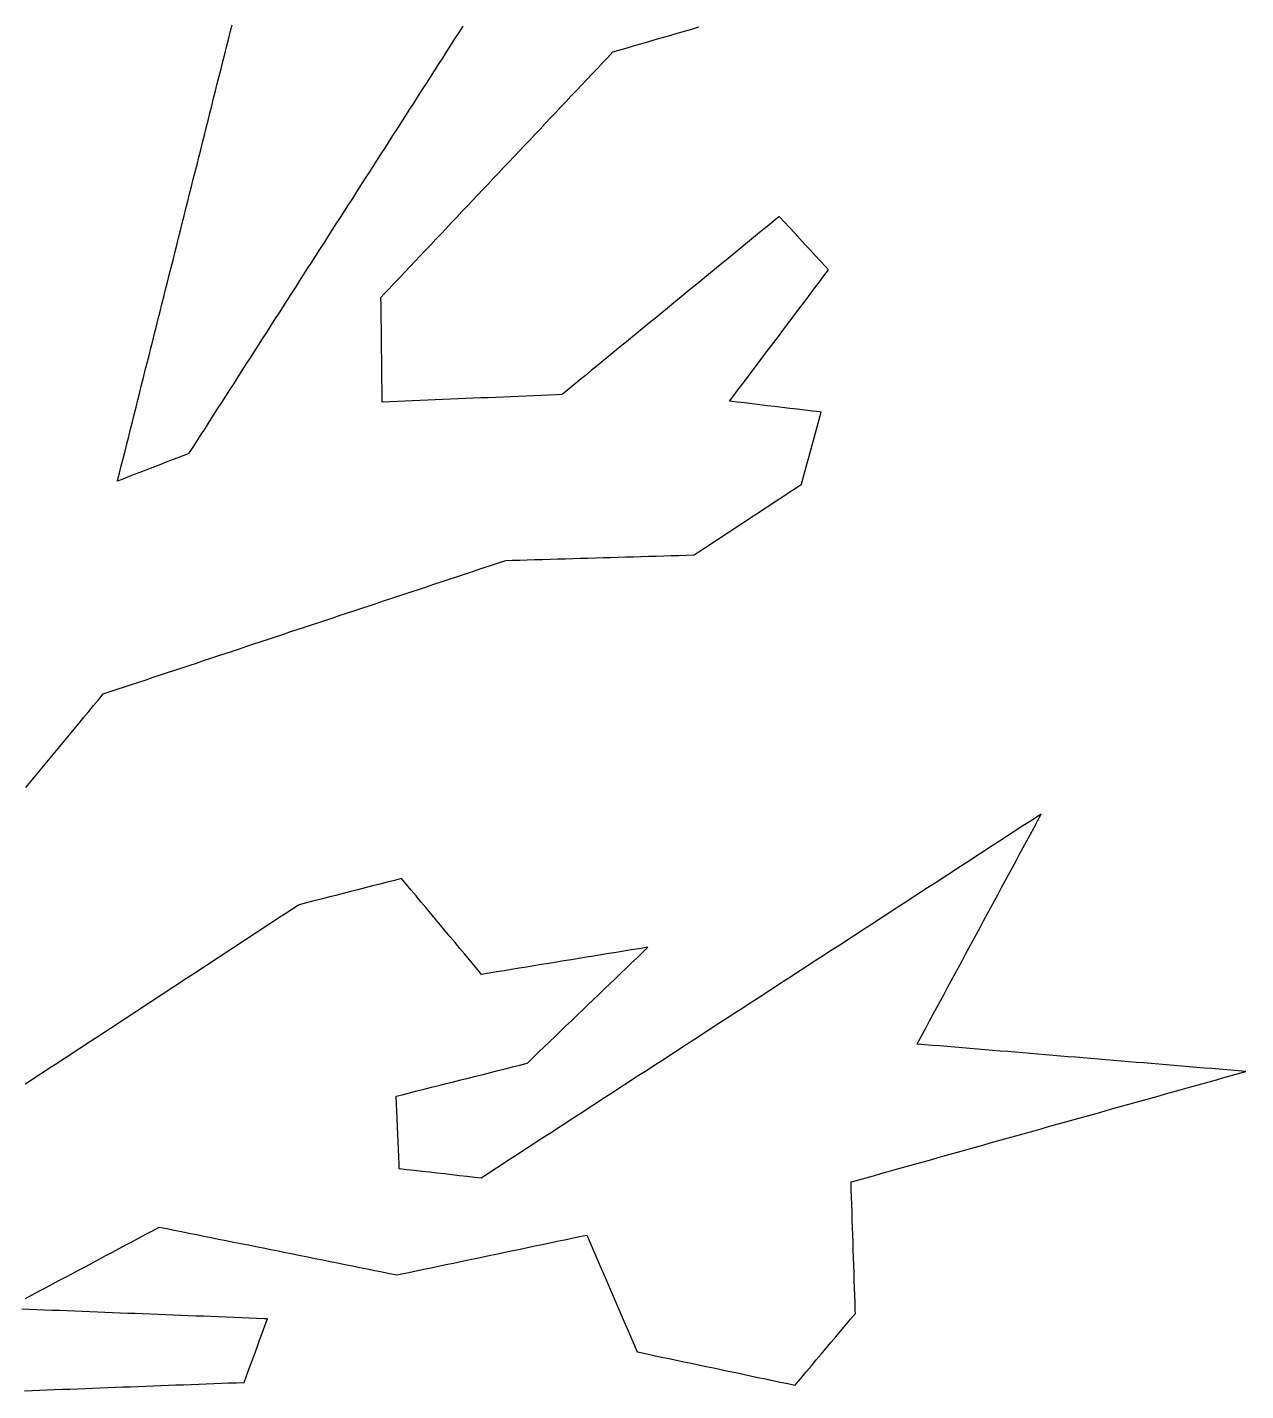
# Model space of a CAD drawing. Header units: millimetres. Extents: x 230 to 3347, y 514 to 5196.
# Drawn here: x 2836.2 to 2996.9, y 3347.3 to 3527.3 of the extents above; entities that cross this region are included whole.
import ezdxf

# ---------------------------------------------------------------- set-up
doc = ezdxf.new("R2010")
doc.units = ezdxf.units.MM
doc.layers.add('ALL_ISLANDS', color=7, linetype='Continuous')
doc.layers.add('OUTLINE_ISLAND_01', color=7, linetype='Continuous')

msp = doc.modelspace()

# ---------------------------------------------------------------- linework, layer by layer
at = {"layer": 'ALL_ISLANDS'}
for points in [[(2836.0204, 3426.946), (2836.6566, 3427.7175), (2837.2928, 3428.489), (2837.929, 3429.2606), (2838.5652, 3430.0321), (2839.2014, 3430.8036), (2839.8376, 3431.5752), (2840.4738, 3432.3467), (2841.11, 3433.1182), (2841.7462, 3433.8897), (2842.3824, 3434.6613), (2843.0186, 3435.4328), (2843.6548, 3436.2043), (2844.291, 3436.9759), (2844.9272, 3437.7474), (2845.5633, 3438.5189), (2846.1995, 3439.2904), (2847.1108, 3439.5927), (2848.0599, 3439.9074), (2849.0091, 3440.2222), (2849.9582, 3440.537), (2850.9074, 3440.8518), (2851.8566, 3441.1666), (2852.8057, 3441.4814), (2853.7549, 3441.7962), (2854.704, 3442.111), (2855.6532, 3442.4258), (2856.6024, 3442.7406), (2857.5515, 3443.0554), (2858.5007, 3443.3702), (2859.4498, 3443.6849), (2860.399, 3443.9997), (2861.3482, 3444.3145), (2862.2973, 3444.6293), (2863.2465, 3444.9441), (2864.1957, 3445.2589), (2865.1448, 3445.5737), (2866.094, 3445.8885), (2867.0431, 3446.2033), (2867.9923, 3446.5181), (2868.9415, 3446.8329), (2869.8906, 3447.1477), (2870.8398, 3447.4624), (2871.7889, 3447.7772), (2872.7381, 3448.092), (2873.6873, 3448.4068), (2874.6364, 3448.7216), (2875.5856, 3449.0364), (2876.5347, 3449.3512), (2877.4839, 3449.666), (2878.4331, 3449.9808), (2879.3822, 3450.2956), (2880.3314, 3450.6104), (2881.2805, 3450.9252), (2882.2297, 3451.2399), (2883.1789, 3451.5547), (2884.128, 3451.8695), (2885.0772, 3452.1843), (2886.0264, 3452.4991), (2886.9755, 3452.8139), (2887.9247, 3453.1287), (2888.8738, 3453.4435), (2889.823, 3453.7583), (2890.7722, 3454.0731), (2891.7213, 3454.3879), (2892.6705, 3454.7027), (2893.6196, 3455.0174), (2894.5688, 3455.3322), (2895.518, 3455.647), (2896.4671, 3455.9618), (2897.4163, 3456.2766), (2898.3654, 3456.5914), (2899.3146, 3456.9062), (2900.1497, 3456.9305), (2901.1492, 3456.9596), (2902.1488, 3456.9888), (2903.1484, 3457.0179), (2904.148, 3457.047), (2905.1475, 3457.0761), (2906.1471, 3457.1052), (2907.1467, 3457.1343), (2908.1463, 3457.1635), (2909.1458, 3457.1926), (2910.1454, 3457.2217), (2911.145, 3457.2508), (2912.1446, 3457.2799), (2913.1441, 3457.309), (2914.1437, 3457.3382), (2915.1433, 3457.3673), (2916.1429, 3457.3964), (2917.1425, 3457.4255), (2918.142, 3457.4546), (2919.1416, 3457.4838), (2920.1412, 3457.5129), (2921.1408, 3457.542), (2922.1403, 3457.5711), (2923.1399, 3457.6002), (2924.1395, 3457.6293), (2924.9559, 3458.1664), (2925.7913, 3458.7159), (2926.6268, 3459.2655), (2927.4622, 3459.8151), (2928.2977, 3460.3646), (2929.1331, 3460.9142), (2929.9686, 3461.4638), (2930.804, 3462.0133), (2931.6395, 3462.5629), (2932.4749, 3463.1125), (2933.3104, 3463.662), (2934.1458, 3464.2116), (2934.9813, 3464.7612), (2935.8167, 3465.3107), (2936.6522, 3465.8603), (2937.4876, 3466.4099), (2938.3231, 3466.9594), (2938.5486, 3467.7898), (2938.8107, 3468.7549), (2939.0729, 3469.7199), (2939.335, 3470.6849), (2939.5971, 3471.65), (2939.8592, 3472.615), (2940.1214, 3473.58), (2940.3835, 3474.5451), (2940.6456, 3475.5101), (2940.9077, 3476.4751), (2940.7454, 3476.4945), (2939.7525, 3476.6132), (2938.7596, 3476.7318), (2937.7666, 3476.8504), (2936.7737, 3476.9691), (2935.7807, 3477.0877), (2934.7878, 3477.2063), (2933.7949, 3477.325), (2932.8019, 3477.4436), (2931.809, 3477.5622), (2930.8161, 3477.6809), (2929.8231, 3477.7995), (2928.8302, 3477.9182), (2929.2494, 3478.475), (2929.8509, 3479.2739), (2930.4523, 3480.0728), (2931.0538, 3480.8717), (2931.6552, 3481.6707), (2932.2567, 3482.4696), (2932.8581, 3483.2685), (2933.4596, 3484.0674), (2934.0611, 3484.8663), (2934.6625, 3485.6652), (2935.264, 3486.4641), (2935.8654, 3487.263), (2936.4669, 3488.0619), (2937.0683, 3488.8608), (2937.6698, 3489.6597), (2938.2712, 3490.4586), (2938.8727, 3491.2575), (2939.4742, 3492.0564), (2940.0756, 3492.8553), (2940.6771, 3493.6543), (2941.2785, 3494.4532), (2941.88, 3495.2521), (2941.4893, 3495.6753), (2940.811, 3496.41), (2940.1326, 3497.1448), (2939.4543, 3497.8796), (2938.776, 3498.6143), (2938.0977, 3499.3491), (2937.4194, 3500.0839), (2936.741, 3500.8186), (2936.0627, 3501.5534), (2935.3844, 3502.2882), (2935.3409, 3502.2525), (2934.5676, 3501.6184), (2933.7943, 3500.9844), (2933.021, 3500.3503), (2932.2477, 3499.7163), (2931.4744, 3499.0822), (2930.7011, 3498.4482), (2929.9278, 3497.8142), (2929.1545, 3497.1801), (2928.3812, 3496.5461), (2927.6079, 3495.912), (2926.8346, 3495.278), (2926.0613, 3494.6439), (2925.288, 3494.0099), (2924.5147, 3493.3758), (2923.7414, 3492.7418), (2922.9681, 3492.1078), (2922.1948, 3491.4737), (2921.4215, 3490.8397), (2920.6482, 3490.2056), (2919.8749, 3489.5716), (2919.1016, 3488.9375), (2918.3283, 3488.3035), (2917.555, 3487.6694), (2916.7818, 3487.0354), (2916.0085, 3486.4013), (2915.2352, 3485.7673), (2914.4619, 3485.1333), (2913.6886, 3484.4992), (2912.9153, 3483.8652), (2912.142, 3483.2311), (2911.3687, 3482.5971), (2910.5954, 3481.963), (2909.8221, 3481.329), (2909.0488, 3480.6949), (2908.2755, 3480.0609), (2907.5022, 3479.4269), (2906.7289, 3478.7928), (2905.9925, 3478.7618), (2904.9934, 3478.7197), (2903.9943, 3478.6776), (2902.9951, 3478.6355), (2901.996, 3478.5934), (2900.9969, 3478.5513), (2899.9978, 3478.5092), (2898.9987, 3478.4671), (2897.9996, 3478.425), (2897.0005, 3478.3829), (2896.0014, 3478.3408), (2895.0022, 3478.2987), (2894.0031, 3478.2566), (2893.004, 3478.2145), (2892.0049, 3478.1724), (2891.0058, 3478.1303), (2890.0067, 3478.0882), (2889.0076, 3478.0461), (2888.0084, 3478.004), (2887.0093, 3477.9619), (2886.0102, 3477.9198), (2885.0111, 3477.8777), (2884.012, 3477.8356), (2883.0129, 3477.7935), (2883.003, 3478.6225), (2882.991, 3479.6224), (2882.979, 3480.6223), (2882.9671, 3481.6222), (2882.9551, 3482.6222), (2882.9431, 3483.6221), (2882.9312, 3484.622), (2882.9192, 3485.622), (2882.9072, 3486.6219), (2882.8953, 3487.6218), (2882.8833, 3488.6217), (2882.8713, 3489.6217), (2882.8594, 3490.6216), (2882.8474, 3491.6215), (2883.2306, 3492.027), (2883.9174, 3492.7539), (2884.6042, 3493.4807), (2885.291, 3494.2075), (2885.9778, 3494.9344), (2886.6646, 3495.6612), (2887.3514, 3496.388), (2888.0382, 3497.1149), (2888.725, 3497.8417), (2889.4119, 3498.5686), (2890.0987, 3499.2954), (2890.7855, 3500.0222), (2891.4723, 3500.7491), (2892.1591, 3501.4759), (2892.8459, 3502.2027), (2893.5327, 3502.9296), (2894.2195, 3503.6564), (2894.9063, 3504.3833), (2895.5932, 3505.1101), (2896.28, 3505.8369), (2896.9668, 3506.5638), (2897.6536, 3507.2906), (2898.3404, 3508.0174), (2899.0272, 3508.7443), (2899.714, 3509.4711), (2900.4008, 3510.1979), (2901.0876, 3510.9248), (2901.7744, 3511.6516), (2902.4613, 3512.3785), (2903.1481, 3513.1053), (2903.8349, 3513.8321), (2904.5217, 3514.559), (2905.2085, 3515.2858), (2905.8953, 3516.0126), (2906.5821, 3516.7395), (2907.2689, 3517.4663), (2907.9557, 3518.1931), (2908.6426, 3518.92), (2909.3294, 3519.6468), (2910.0162, 3520.3737), (2910.703, 3521.1005), (2911.3898, 3521.8273), (2912.0766, 3522.5542), (2912.7634, 3523.281), (2913.4502, 3524.0078), (2914.2288, 3524.2334), (2915.1893, 3524.5118), (2916.1498, 3524.7901), (2917.1103, 3525.0684), (2918.0707, 3525.3467), (2919.0312, 3525.625), (2919.9917, 3525.9034), (2920.9522, 3526.1817), (2921.9127, 3526.46), (2922.8732, 3526.7383), (2923.8337, 3527.0166), (2924.7942, 3527.295)], [(2893.6467, 3527.4081), (2893.1068, 3526.5663), (2892.567, 3525.7245), (2892.0271, 3524.8828), (2891.4873, 3524.041), (2890.9474, 3523.1993), (2890.4076, 3522.3575), (2889.8677, 3521.5157), (2889.3279, 3520.674), (2888.788, 3519.8322), (2888.2482, 3518.9905), (2887.7083, 3518.1487), (2887.1685, 3517.3069), (2886.6286, 3516.4652), (2886.0888, 3515.6234), (2885.5489, 3514.7817), (2885.0091, 3513.9399), (2884.4692, 3513.0981), (2883.9294, 3512.2564), (2883.3895, 3511.4146), (2882.8496, 3510.5729), (2882.3098, 3509.7311), (2881.7699, 3508.8893), (2881.2301, 3508.0476), (2880.6902, 3507.2058), (2880.1504, 3506.3641), (2879.6105, 3505.5223), (2879.0707, 3504.6805), (2878.5308, 3503.8388), (2877.991, 3502.997), (2877.4511, 3502.1553), (2876.9113, 3501.3135), (2876.3714, 3500.4717), (2875.8316, 3499.63), (2875.2917, 3498.7882), (2874.7519, 3497.9465), (2874.212, 3497.1047), (2873.6722, 3496.2629), (2873.1323, 3495.4212), (2872.5925, 3494.5794), (2872.0526, 3493.7377), (2871.5128, 3492.8959), (2870.9729, 3492.0541), (2870.4331, 3491.2124), (2869.8932, 3490.3706), (2869.3534, 3489.5289), (2868.8135, 3488.6871), (2868.2737, 3487.8453), (2867.7338, 3487.0036), (2867.194, 3486.1618), (2866.6541, 3485.3201), (2866.1142, 3484.4783), (2865.5744, 3483.6365), (2865.0345, 3482.7948), (2864.4947, 3481.953), (2863.9548, 3481.1113), (2863.415, 3480.2695), (2862.8751, 3479.4277), (2862.3353, 3478.586), (2861.7954, 3477.7442), (2861.2556, 3476.9025), (2860.7157, 3476.0607), (2860.1759, 3475.2189), (2859.636, 3474.3772), (2859.0962, 3473.5354), (2858.5563, 3472.6937), (2858.0165, 3471.8519), (2857.4766, 3471.0101), (2857.411, 3470.9847), (2856.4787, 3470.623), (2855.5463, 3470.2613), (2854.614, 3469.8996), (2853.6817, 3469.538), (2852.7494, 3469.1763), (2851.8171, 3468.8146), (2850.8848, 3468.4529), (2849.9525, 3468.0913), (2849.0202, 3467.7296), (2848.0879, 3467.3679), (2848.108, 3467.4481), (2848.3515, 3468.418), (2848.5951, 3469.3879), (2848.8386, 3470.3578), (2849.0821, 3471.3277), (2849.3256, 3472.2976), (2849.5691, 3473.2675), (2849.8126, 3474.2374), (2850.0561, 3475.2073), (2850.2996, 3476.1772), (2850.5431, 3477.1471), (2850.7866, 3478.117), (2851.0301, 3479.0869), (2851.2736, 3480.0568), (2851.5171, 3481.0267), (2851.7606, 3481.9966), (2852.0041, 3482.9665), (2852.2476, 3483.9364), (2852.4912, 3484.9063), (2852.7347, 3485.8762), (2852.9782, 3486.8461), (2853.2217, 3487.816), (2853.4652, 3488.7859), (2853.7087, 3489.7558), (2853.9522, 3490.7257), (2854.1957, 3491.6956), (2854.4392, 3492.6655), (2854.6827, 3493.6354), (2854.9262, 3494.6053), (2855.1697, 3495.5752), (2855.4132, 3496.5451), (2855.6567, 3497.515), (2855.9002, 3498.4849), (2856.1438, 3499.4548), (2856.3873, 3500.4247), (2856.6308, 3501.3946), (2856.8743, 3502.3645), (2857.1178, 3503.3344), (2857.3613, 3504.3043), (2857.6048, 3505.2742), (2857.8483, 3506.2441), (2858.0918, 3507.2139), (2858.3353, 3508.1838), (2858.5788, 3509.1537), (2858.8223, 3510.1236), (2859.0658, 3511.0935), (2859.3093, 3512.0634), (2859.5528, 3513.0333), (2859.7964, 3514.0032), (2860.0399, 3514.9731), (2860.2834, 3515.943), (2860.5269, 3516.9129), (2860.7704, 3517.8828), (2861.0139, 3518.8527), (2861.2574, 3519.8226), (2861.5009, 3520.7925), (2861.7444, 3521.7624), (2861.9879, 3522.7323), (2862.2314, 3523.7022), (2862.4749, 3524.6721), (2862.7184, 3525.642), (2862.9619, 3526.6119), (2863.2054, 3527.5818)], [(2835.9571, 3359.5226), (2836.8394, 3359.9933), (2837.7217, 3360.464), (2838.604, 3360.9347), (2839.4863, 3361.4053), (2840.3686, 3361.876), (2841.2509, 3362.3467), (2842.1332, 3362.8173), (2843.0155, 3363.288), (2843.8978, 3363.7587), (2844.7802, 3364.2294), (2845.6625, 3364.7), (2846.5448, 3365.1707), (2847.4271, 3365.6414), (2848.3094, 3366.112), (2849.1917, 3366.5827), (2850.074, 3367.0534), (2850.9563, 3367.5241), (2851.8386, 3367.9947), (2852.7209, 3368.4654), (2853.6032, 3368.9361), (2854.5702, 3368.7419), (2855.5506, 3368.5451), (2856.531, 3368.3483), (2857.5115, 3368.1514), (2858.4919, 3367.9546), (2859.4723, 3367.7577), (2860.4528, 3367.5609), (2861.4332, 3367.364), (2862.4136, 3367.1672), (2863.3941, 3366.9703), (2864.3745, 3366.7735), (2865.3549, 3366.5766), (2866.3354, 3366.3798), (2867.3158, 3366.1829), (2868.2962, 3365.9861), (2869.2767, 3365.7893), (2870.2571, 3365.5924), (2871.2375, 3365.3956), (2872.218, 3365.1987), (2873.1984, 3365.0019), (2874.1788, 3364.805), (2875.1593, 3364.6082), (2876.1397, 3364.4113), (2877.1201, 3364.2145), (2878.1006, 3364.0176), (2879.081, 3363.8208), (2880.0614, 3363.624), (2881.0419, 3363.4271), (2882.0223, 3363.2303), (2883.0028, 3363.0334), (2883.9832, 3362.8366), (2884.9636, 3362.6397), (2885.545, 3362.7616), (2886.5237, 3362.9668), (2887.5025, 3363.172), (2888.4812, 3363.3772), (2889.4599, 3363.5824), (2890.4386, 3363.7876), (2891.4174, 3363.9927), (2892.3961, 3364.1979), (2893.3748, 3364.4031), (2894.3535, 3364.6083), (2895.3323, 3364.8135), (2896.311, 3365.0187), (2897.2897, 3365.2239), (2898.2684, 3365.4291), (2899.2471, 3365.6342), (2900.2259, 3365.8394), (2901.2046, 3366.0446), (2902.1833, 3366.2498), (2903.162, 3366.455), (2904.1408, 3366.6602), (2905.1195, 3366.8654), (2906.0982, 3367.0705), (2907.0769, 3367.2757), (2908.0556, 3367.4809), (2909.0344, 3367.6861), (2910.0131, 3367.8913), (2910.3247, 3367.1679), (2910.7203, 3366.2495), (2911.1158, 3365.3311), (2911.5114, 3364.4126), (2911.907, 3363.4942), (2912.3026, 3362.5758), (2912.6982, 3361.6574), (2913.0938, 3360.7389), (2913.4894, 3359.8205), (2913.885, 3358.9021), (2914.2806, 3357.9836), (2914.6761, 3357.0652), (2915.0717, 3356.1468), (2915.4673, 3355.2284), (2915.8629, 3354.3099), (2916.2585, 3353.3915), (2916.6541, 3352.4731), (2916.9261, 3352.4157), (2917.9046, 3352.2092), (2918.883, 3352.0027), (2919.8615, 3351.7962), (2920.8399, 3351.5897), (2921.8184, 3351.3832), (2922.7968, 3351.1767), (2923.7753, 3350.9703), (2924.7537, 3350.7638), (2925.7322, 3350.5573), (2926.7106, 3350.3508), (2927.6891, 3350.1443), (2928.6675, 3349.9378), (2929.646, 3349.7313), (2930.6244, 3349.5249), (2931.6029, 3349.3184), (2932.5813, 3349.1119), (2933.5598, 3348.9054), (2934.5382, 3348.6989), (2935.5167, 3348.4924), (2936.4951, 3348.2859), (2937.4736, 3348.0794), (2937.7026, 3348.352), (2938.3459, 3349.1176), (2938.9892, 3349.8832), (2939.6325, 3350.6489), (2940.2758, 3351.4145), (2940.9191, 3352.1801), (2941.5625, 3352.9457), (2942.2058, 3353.7113), (2942.8491, 3354.4769), (2943.4924, 3355.2425), (2944.1357, 3356.0081), (2944.779, 3356.7737), (2945.4223, 3357.5393), (2945.4103, 3357.9053), (2945.3775, 3358.9047), (2945.3447, 3359.9042), (2945.312, 3360.9036), (2945.2792, 3361.9031), (2945.2464, 3362.9026), (2945.2136, 3363.902), (2945.1808, 3364.9015), (2945.148, 3365.901), (2945.1153, 3366.9004), (2945.0825, 3367.8999), (2945.0497, 3368.8993), (2945.0169, 3369.8988), (2944.9841, 3370.8983), (2944.9514, 3371.8977), (2944.9186, 3372.8972), (2944.8858, 3373.8967), (2944.853, 3374.8961), (2944.9167, 3374.9139), (2945.8797, 3375.1835), (2946.8427, 3375.453), (2947.8057, 3375.7226), (2948.7687, 3375.9921), (2949.7317, 3376.2616), (2950.6946, 3376.5312), (2951.6576, 3376.8007), (2952.6206, 3377.0702), (2953.5836, 3377.3398), (2954.5466, 3377.6093), (2955.5096, 3377.8788), (2956.4726, 3378.1484), (2957.4356, 3378.4179), (2958.3986, 3378.6874), (2959.3616, 3378.957), (2960.3246, 3379.2265), (2961.2875, 3379.496), (2962.2505, 3379.7656), (2963.2135, 3380.0351), (2964.1765, 3380.3046), (2965.1395, 3380.5742), (2966.1025, 3380.8437), (2967.0655, 3381.1132), (2968.0285, 3381.3828), (2968.9915, 3381.6523), (2969.9545, 3381.9218), (2970.9175, 3382.1914), (2971.8804, 3382.4609), (2972.8434, 3382.7304), (2973.8064, 3383), (2974.7694, 3383.2695), (2975.7324, 3383.539), (2976.6954, 3383.8086), (2977.6584, 3384.0781), (2978.6214, 3384.3476), (2979.5844, 3384.6172), (2980.5474, 3384.8867), (2981.5104, 3385.1562), (2982.4733, 3385.4258), (2983.4363, 3385.6953), (2984.3993, 3385.9648), (2985.3623, 3386.2344), (2986.3253, 3386.5039), (2987.2883, 3386.7734), (2988.2513, 3387.043), (2989.2143, 3387.3125), (2990.1773, 3387.582), (2991.1403, 3387.8516), (2992.1033, 3388.1211), (2993.0662, 3388.3906), (2994.0292, 3388.6602), (2994.9922, 3388.9297), (2995.9552, 3389.1992), (2996.9182, 3389.4688), (2996.4167, 3389.5106), (2995.4201, 3389.5938), (2994.4236, 3389.677), (2993.4271, 3389.7602), (2992.4305, 3389.8434), (2991.434, 3389.9265), (2990.4375, 3390.0097), (2989.4409, 3390.0929), (2988.4444, 3390.1761), (2987.4479, 3390.2593), (2986.4513, 3390.3424), (2985.4548, 3390.4256), (2984.4583, 3390.5088), (2983.4617, 3390.592), (2982.4652, 3390.6752), (2981.4687, 3390.7583), (2980.4721, 3390.8415), (2979.4756, 3390.9247), (2978.4791, 3391.0079), (2977.4825, 3391.0911), (2976.486, 3391.1742), (2975.4894, 3391.2574), (2974.4929, 3391.3406), (2973.4964, 3391.4238), (2972.4998, 3391.507), (2971.5033, 3391.5901), (2970.5068, 3391.6733), (2969.5102, 3391.7565), (2968.5137, 3391.8397), (2967.5172, 3391.9229), (2966.5206, 3392.006), (2965.5241, 3392.0892), (2964.5276, 3392.1724), (2963.531, 3392.2556), (2962.5345, 3392.3388), (2961.538, 3392.422), (2960.5414, 3392.5051), (2959.5449, 3392.5883), (2958.5484, 3392.6715), (2957.5518, 3392.7547), (2956.5553, 3392.8379), (2955.5588, 3392.921), (2954.5622, 3393.0042), (2953.5657, 3393.0874), (2953.7962, 3393.5147), (2954.271, 3394.3948), (2954.7459, 3395.2748), (2955.2207, 3396.1549), (2955.6955, 3397.035), (2956.1703, 3397.9151), (2956.6451, 3398.7952), (2957.12, 3399.6753), (2957.5948, 3400.5553), (2958.0696, 3401.4354), (2958.5444, 3402.3155), (2959.0192, 3403.1956), (2959.4941, 3404.0757), (2959.9689, 3404.9558), (2960.4437, 3405.8358), (2960.9185, 3406.7159), (2961.3933, 3407.596), (2961.8682, 3408.4761), (2962.343, 3409.3562), (2962.8178, 3410.2363), (2963.2926, 3411.1163), (2963.7674, 3411.9964), (2964.2423, 3412.8765), (2964.7171, 3413.7566), (2965.1919, 3414.6367), (2965.6667, 3415.5168), (2966.1415, 3416.3968), (2966.6164, 3417.2769), (2967.0912, 3418.157), (2967.566, 3419.0371), (2968.0408, 3419.9172), (2968.5156, 3420.7972), (2968.9905, 3421.6773), (2969.4653, 3422.5574), (2969.9401, 3423.4375), (2969.832, 3423.3672), (2968.9936, 3422.8221), (2968.1553, 3422.277), (2967.3169, 3421.7319), (2966.4785, 3421.1868), (2965.6402, 3420.6417), (2964.8018, 3420.0966), (2963.9634, 3419.5515), (2963.1251, 3419.0064), (2962.2867, 3418.4613), (2961.4483, 3417.9162), (2960.6099, 3417.3711), (2959.7716, 3416.826), (2958.9332, 3416.2809), (2958.0948, 3415.7358), (2957.2565, 3415.1907), (2956.4181, 3414.6456), (2955.5797, 3414.1005), (2954.7414, 3413.5553), (2953.903, 3413.0102), (2953.0646, 3412.4651), (2952.2263, 3411.92), (2951.3879, 3411.3749), (2950.5495, 3410.8298), (2949.7112, 3410.2847), (2948.8728, 3409.7396), (2948.0344, 3409.1945), (2947.196, 3408.6494), (2946.3577, 3408.1043), (2945.5193, 3407.5592), (2944.6809, 3407.0141), (2943.8426, 3406.469), (2943.0042, 3405.9239), (2942.1658, 3405.3788), (2941.3275, 3404.8337), (2940.4891, 3404.2886), (2939.6507, 3403.7435), (2938.8124, 3403.1984), (2937.974, 3402.6533), (2937.1356, 3402.1082), (2936.2973, 3401.5631), (2935.4589, 3401.018), (2934.6205, 3400.4729), (2933.7821, 3399.9278), (2932.9438, 3399.3827), (2932.1054, 3398.8376), (2931.267, 3398.2925), (2930.4287, 3397.7473), (2929.5903, 3397.2022), (2928.7519, 3396.6571), (2927.9136, 3396.112), (2927.0752, 3395.5669), (2926.2368, 3395.0218), (2925.3985, 3394.4767), (2924.5601, 3393.9316), (2923.7217, 3393.3865), (2922.8834, 3392.8414), (2922.045, 3392.2963), (2921.2066, 3391.7512), (2920.3682, 3391.2061), (2919.5299, 3390.661), (2918.6915, 3390.1159), (2917.8531, 3389.5708), (2917.0148, 3389.0257), (2916.1764, 3388.4806), (2915.338, 3387.9355), (2914.4997, 3387.3904), (2913.6613, 3386.8453), (2912.8229, 3386.3002), (2911.9846, 3385.7551), (2911.1462, 3385.21), (2910.3078, 3384.6649), (2909.4695, 3384.1198), (2908.6311, 3383.5747), (2907.7927, 3383.0296), (2906.9543, 3382.4845), (2906.116, 3381.9393), (2905.2776, 3381.3942), (2904.4392, 3380.8491), (2903.6009, 3380.304), (2902.7625, 3379.7589), (2901.9241, 3379.2138), (2901.0858, 3378.6687), (2900.2474, 3378.1236), (2899.409, 3377.5785), (2898.5707, 3377.0334), (2897.7323, 3376.4883), (2896.8939, 3375.9432), (2896.0556, 3375.3981), (2895.1946, 3375.4958), (2894.201, 3375.6086), (2893.2074, 3375.7214), (2892.2138, 3375.8342), (2891.2201, 3375.947), (2890.2265, 3376.0598), (2889.2329, 3376.1726), (2888.2393, 3376.2854), (2887.2457, 3376.3982), (2886.252, 3376.511), (2885.2584, 3376.6238), (2885.234, 3377.2201), (2885.1931, 3378.2193), (2885.1522, 3379.2184), (2885.1113, 3380.2176), (2885.0704, 3381.2168), (2885.0295, 3382.2159), (2884.9886, 3383.2151), (2884.9477, 3384.2143), (2884.9068, 3385.2134), (2884.8659, 3386.2126), (2885.6427, 3386.4082), (2886.6124, 3386.6524), (2887.5821, 3386.8965), (2888.5518, 3387.1407), (2889.5216, 3387.3849), (2890.4913, 3387.6291), (2891.461, 3387.8733), (2892.4308, 3388.1175), (2893.4005, 3388.3617), (2894.3702, 3388.6059), (2895.3399, 3388.85), (2896.3097, 3389.0942), (2897.2794, 3389.3384), (2898.2491, 3389.5826), (2899.2189, 3389.8268), (2900.1886, 3390.071), (2901.1583, 3390.3152), (2902.128, 3390.5593), (2902.202, 3390.6304), (2902.9232, 3391.3231), (2903.6444, 3392.0158), (2904.3656, 3392.7085), (2905.0868, 3393.4013), (2905.808, 3394.094), (2906.5292, 3394.7867), (2907.2504, 3395.4794), (2907.9716, 3396.1722), (2908.6928, 3396.8649), (2909.414, 3397.5576), (2910.1352, 3398.2503), (2910.8564, 3398.9431), (2911.5776, 3399.6358), (2912.2988, 3400.3285), (2913.02, 3401.0212), (2913.7412, 3401.714), (2914.4624, 3402.4067), (2915.1836, 3403.0994), (2915.9048, 3403.7921), (2916.626, 3404.4849), (2917.3472, 3405.1776), (2918.0684, 3405.8703), (2917.8355, 3405.8323), (2916.8486, 3405.671), (2915.8616, 3405.5097), (2914.8747, 3405.3485), (2913.8878, 3405.1872), (2912.9009, 3405.026), (2911.914, 3404.8647), (2910.9271, 3404.7035), (2909.9402, 3404.5422), (2908.9533, 3404.3809), (2907.9663, 3404.2197), (2906.9794, 3404.0584), (2905.9925, 3403.8972), (2905.0056, 3403.7359), (2904.0187, 3403.5747), (2903.0318, 3403.4134), (2902.0449, 3403.2521), (2901.058, 3403.0909), (2900.071, 3402.9296), (2899.0841, 3402.7684), (2898.0972, 3402.6071), (2897.1103, 3402.4459), (2896.1234, 3402.2846), (2895.8173, 3402.651), (2895.1762, 3403.4184), (2894.5351, 3404.1858), (2893.894, 3404.9533), (2893.2529, 3405.7207), (2892.6118, 3406.4882), (2891.9707, 3407.2556), (2891.3296, 3408.0231), (2890.6885, 3408.7905), (2890.0473, 3409.558), (2889.4062, 3410.3254), (2888.7651, 3411.0929), (2888.124, 3411.8603), (2887.4829, 3412.6278), (2886.8418, 3413.3952), (2886.2007, 3414.1627), (2885.5596, 3414.9301), (2884.6362, 3414.694), (2883.6674, 3414.4462), (2882.6986, 3414.1984), (2881.7298, 3413.9506), (2880.7609, 3413.7028), (2879.7921, 3413.455), (2878.8233, 3413.2072), (2877.8545, 3412.9594), (2876.8857, 3412.7116), (2875.9169, 3412.4638), (2874.9481, 3412.216), (2873.9793, 3411.9683), (2873.0104, 3411.7205), (2872.0416, 3411.4727), (2871.8868, 3411.3712), (2871.0506, 3410.8228), (2870.2144, 3410.2744), (2869.3782, 3409.726), (2868.542, 3409.1776), (2867.7058, 3408.6292), (2866.8695, 3408.0808), (2866.0333, 3407.5324), (2865.1971, 3406.984), (2864.3609, 3406.4356), (2863.5247, 3405.8872), (2862.6885, 3405.3388), (2861.8522, 3404.7904), (2861.016, 3404.242), (2860.1798, 3403.6936), (2859.3436, 3403.1452), (2858.5074, 3402.5968), (2857.6712, 3402.0484), (2856.8349, 3401.5), (2855.9987, 3400.9516), (2855.1625, 3400.4032), (2854.3263, 3399.8548), (2853.4901, 3399.3064), (2852.6539, 3398.758), (2851.8176, 3398.2096), (2850.9814, 3397.6612), (2850.1452, 3397.1128), (2849.309, 3396.5644), (2848.4728, 3396.016), (2847.6366, 3395.4676), (2846.8003, 3394.9192), (2845.9641, 3394.3708), (2845.1279, 3393.8224), (2844.2917, 3393.274), (2843.4555, 3392.7256), (2842.6193, 3392.1772), (2841.783, 3391.6288), (2840.9468, 3391.0804), (2840.1106, 3390.532), (2839.2744, 3389.9836), (2838.4382, 3389.4352), (2837.6019, 3388.8868), (2836.7657, 3388.3384), (2835.9295, 3387.79)], [(2835.8186, 3347.3461), (2836.8179, 3347.3841), (2837.8171, 3347.4221), (2838.8164, 3347.4601), (2839.8157, 3347.4981), (2840.815, 3347.5361), (2841.8143, 3347.5741), (2842.8135, 3347.6121), (2843.8128, 3347.6501), (2844.8121, 3347.6881), (2845.8114, 3347.7261), (2846.8107, 3347.764), (2847.8099, 3347.802), (2848.8092, 3347.84), (2849.8085, 3347.878), (2850.8078, 3347.916), (2851.807, 3347.954), (2852.8063, 3347.992), (2853.8056, 3348.03), (2854.8049, 3348.068), (2855.8042, 3348.106), (2856.8034, 3348.144), (2857.8027, 3348.182), (2858.802, 3348.2199), (2859.8013, 3348.2579), (2860.8005, 3348.2959), (2861.7998, 3348.3339), (2862.7991, 3348.3719), (2863.7984, 3348.4099), (2864.7977, 3348.4479), (2865.117, 3349.3194), (2865.4611, 3350.2584), (2865.8052, 3351.1973), (2866.1493, 3352.1363), (2866.4933, 3353.0752), (2866.8374, 3354.0141), (2867.1815, 3354.9531), (2867.5256, 3355.892), (2867.8696, 3356.831), (2867.4259, 3356.8484), (2866.4266, 3356.8878), (2865.4274, 3356.9272), (2864.4282, 3356.9665), (2863.429, 3357.0059), (2862.4297, 3357.0452), (2861.4305, 3357.0846), (2860.4313, 3357.1239), (2859.4321, 3357.1633), (2858.4328, 3357.2026), (2857.4336, 3357.242), (2856.4344, 3357.2813), (2855.4352, 3357.3207), (2854.4359, 3357.36), (2853.4367, 3357.3994), (2852.4375, 3357.4387), (2851.4383, 3357.4781), (2850.439, 3357.5174), (2849.4398, 3357.5568), (2848.4406, 3357.5961), (2847.4414, 3357.6355), (2846.4421, 3357.6748), (2845.4429, 3357.7142), (2844.4437, 3357.7535), (2843.4445, 3357.7929), (2842.4452, 3357.8322), (2841.446, 3357.8716), (2840.4468, 3357.9109), (2839.4476, 3357.9503), (2838.4483, 3357.9897), (2837.4491, 3358.029), (2836.4499, 3358.0684), (2835.4507, 3358.1077)]]:
    msp.add_lwpolyline(points, dxfattribs=at)
at = {"layer": 'OUTLINE_ISLAND_01'}
for points in [[(2836.0204, 3426.946), (2836.6566, 3427.7175), (2837.2928, 3428.489), (2837.929, 3429.2606), (2838.5652, 3430.0321), (2839.2014, 3430.8036), (2839.8376, 3431.5752), (2840.4738, 3432.3467), (2841.11, 3433.1182), (2841.7462, 3433.8897), (2842.3824, 3434.6613), (2843.0186, 3435.4328), (2843.6548, 3436.2043), (2844.291, 3436.9759), (2844.9272, 3437.7474), (2845.5633, 3438.5189), (2846.1995, 3439.2904), (2847.1108, 3439.5927), (2848.0599, 3439.9074), (2849.0091, 3440.2222), (2849.9582, 3440.537), (2850.9074, 3440.8518), (2851.8566, 3441.1666), (2852.8057, 3441.4814), (2853.7549, 3441.7962), (2854.704, 3442.111), (2855.6532, 3442.4258), (2856.6024, 3442.7406), (2857.5515, 3443.0554), (2858.5007, 3443.3702), (2859.4498, 3443.6849), (2860.399, 3443.9997), (2861.3482, 3444.3145), (2862.2973, 3444.6293), (2863.2465, 3444.9441), (2864.1957, 3445.2589), (2865.1448, 3445.5737), (2866.094, 3445.8885), (2867.0431, 3446.2033), (2867.9923, 3446.5181), (2868.9415, 3446.8329), (2869.8906, 3447.1477), (2870.8398, 3447.4624), (2871.7889, 3447.7772), (2872.7381, 3448.092), (2873.6873, 3448.4068), (2874.6364, 3448.7216), (2875.5856, 3449.0364), (2876.5347, 3449.3512), (2877.4839, 3449.666), (2878.4331, 3449.9808), (2879.3822, 3450.2956), (2880.3314, 3450.6104), (2881.2805, 3450.9252), (2882.2297, 3451.2399), (2883.1789, 3451.5547), (2884.128, 3451.8695), (2885.0772, 3452.1843), (2886.0264, 3452.4991), (2886.9755, 3452.8139), (2887.9247, 3453.1287), (2888.8738, 3453.4435), (2889.823, 3453.7583), (2890.7722, 3454.0731), (2891.7213, 3454.3879), (2892.6705, 3454.7027), (2893.6196, 3455.0174), (2894.5688, 3455.3322), (2895.518, 3455.647), (2896.4671, 3455.9618), (2897.4163, 3456.2766), (2898.3654, 3456.5914), (2899.3146, 3456.9062), (2900.1497, 3456.9305), (2901.1492, 3456.9596), (2902.1488, 3456.9888), (2903.1484, 3457.0179), (2904.148, 3457.047), (2905.1475, 3457.0761), (2906.1471, 3457.1052), (2907.1467, 3457.1343), (2908.1463, 3457.1635), (2909.1458, 3457.1926), (2910.1454, 3457.2217), (2911.145, 3457.2508), (2912.1446, 3457.2799), (2913.1441, 3457.309), (2914.1437, 3457.3382), (2915.1433, 3457.3673), (2916.1429, 3457.3964), (2917.1425, 3457.4255), (2918.142, 3457.4546), (2919.1416, 3457.4838), (2920.1412, 3457.5129), (2921.1408, 3457.542), (2922.1403, 3457.5711), (2923.1399, 3457.6002), (2924.1395, 3457.6293), (2924.9559, 3458.1664), (2925.7913, 3458.7159), (2926.6268, 3459.2655), (2927.4622, 3459.8151), (2928.2977, 3460.3646), (2929.1331, 3460.9142), (2929.9686, 3461.4638), (2930.804, 3462.0133), (2931.6395, 3462.5629), (2932.4749, 3463.1125), (2933.3104, 3463.662), (2934.1458, 3464.2116), (2934.9813, 3464.7612), (2935.8167, 3465.3107), (2936.6522, 3465.8603), (2937.4876, 3466.4099), (2938.3231, 3466.9594), (2938.5486, 3467.7898), (2938.8107, 3468.7549), (2939.0729, 3469.7199), (2939.335, 3470.6849), (2939.5971, 3471.65), (2939.8592, 3472.615), (2940.1214, 3473.58), (2940.3835, 3474.5451), (2940.6456, 3475.5101), (2940.9077, 3476.4751), (2940.7454, 3476.4945), (2939.7525, 3476.6132), (2938.7596, 3476.7318), (2937.7666, 3476.8504), (2936.7737, 3476.9691), (2935.7807, 3477.0877), (2934.7878, 3477.2063), (2933.7949, 3477.325), (2932.8019, 3477.4436), (2931.809, 3477.5622), (2930.8161, 3477.6809), (2929.8231, 3477.7995), (2928.8302, 3477.9182), (2929.2494, 3478.475), (2929.8509, 3479.2739), (2930.4523, 3480.0728), (2931.0538, 3480.8717), (2931.6552, 3481.6707), (2932.2567, 3482.4696), (2932.8581, 3483.2685), (2933.4596, 3484.0674), (2934.0611, 3484.8663), (2934.6625, 3485.6652), (2935.264, 3486.4641), (2935.8654, 3487.263), (2936.4669, 3488.0619), (2937.0683, 3488.8608), (2937.6698, 3489.6597), (2938.2712, 3490.4586), (2938.8727, 3491.2575), (2939.4742, 3492.0564), (2940.0756, 3492.8553), (2940.6771, 3493.6543), (2941.2785, 3494.4532), (2941.88, 3495.2521), (2941.4893, 3495.6753), (2940.811, 3496.41), (2940.1326, 3497.1448), (2939.4543, 3497.8796), (2938.776, 3498.6143), (2938.0977, 3499.3491), (2937.4194, 3500.0839), (2936.741, 3500.8186), (2936.0627, 3501.5534), (2935.3844, 3502.2882), (2935.3409, 3502.2525), (2934.5676, 3501.6184), (2933.7943, 3500.9844), (2933.021, 3500.3503), (2932.2477, 3499.7163), (2931.4744, 3499.0822), (2930.7011, 3498.4482), (2929.9278, 3497.8142), (2929.1545, 3497.1801), (2928.3812, 3496.5461), (2927.6079, 3495.912), (2926.8346, 3495.278), (2926.0613, 3494.6439), (2925.288, 3494.0099), (2924.5147, 3493.3758), (2923.7414, 3492.7418), (2922.9681, 3492.1078), (2922.1948, 3491.4737), (2921.4215, 3490.8397), (2920.6482, 3490.2056), (2919.8749, 3489.5716), (2919.1016, 3488.9375), (2918.3283, 3488.3035), (2917.555, 3487.6694), (2916.7818, 3487.0354), (2916.0085, 3486.4013), (2915.2352, 3485.7673), (2914.4619, 3485.1333), (2913.6886, 3484.4992), (2912.9153, 3483.8652), (2912.142, 3483.2311), (2911.3687, 3482.5971), (2910.5954, 3481.963), (2909.8221, 3481.329), (2909.0488, 3480.6949), (2908.2755, 3480.0609), (2907.5022, 3479.4269), (2906.7289, 3478.7928), (2905.9925, 3478.7618), (2904.9934, 3478.7197), (2903.9943, 3478.6776), (2902.9951, 3478.6355), (2901.996, 3478.5934), (2900.9969, 3478.5513), (2899.9978, 3478.5092), (2898.9987, 3478.4671), (2897.9996, 3478.425), (2897.0005, 3478.3829), (2896.0014, 3478.3408), (2895.0022, 3478.2987), (2894.0031, 3478.2566), (2893.004, 3478.2145), (2892.0049, 3478.1724), (2891.0058, 3478.1303), (2890.0067, 3478.0882), (2889.0076, 3478.0461), (2888.0084, 3478.004), (2887.0093, 3477.9619), (2886.0102, 3477.9198), (2885.0111, 3477.8777), (2884.012, 3477.8356), (2883.0129, 3477.7935), (2883.003, 3478.6225), (2882.991, 3479.6224), (2882.979, 3480.6223), (2882.9671, 3481.6222), (2882.9551, 3482.6222), (2882.9431, 3483.6221), (2882.9312, 3484.622), (2882.9192, 3485.622), (2882.9072, 3486.6219), (2882.8953, 3487.6218), (2882.8833, 3488.6217), (2882.8713, 3489.6217), (2882.8594, 3490.6216), (2882.8474, 3491.6215), (2883.2306, 3492.027), (2883.9174, 3492.7539), (2884.6042, 3493.4807), (2885.291, 3494.2075), (2885.9778, 3494.9344), (2886.6646, 3495.6612), (2887.3514, 3496.388), (2888.0382, 3497.1149), (2888.725, 3497.8417), (2889.4119, 3498.5686), (2890.0987, 3499.2954), (2890.7855, 3500.0222), (2891.4723, 3500.7491), (2892.1591, 3501.4759), (2892.8459, 3502.2027), (2893.5327, 3502.9296), (2894.2195, 3503.6564), (2894.9063, 3504.3833), (2895.5932, 3505.1101), (2896.28, 3505.8369), (2896.9668, 3506.5638), (2897.6536, 3507.2906), (2898.3404, 3508.0174), (2899.0272, 3508.7443), (2899.714, 3509.4711), (2900.4008, 3510.1979), (2901.0876, 3510.9248), (2901.7744, 3511.6516), (2902.4613, 3512.3785), (2903.1481, 3513.1053), (2903.8349, 3513.8321), (2904.5217, 3514.559), (2905.2085, 3515.2858), (2905.8953, 3516.0126), (2906.5821, 3516.7395), (2907.2689, 3517.4663), (2907.9557, 3518.1931), (2908.6426, 3518.92), (2909.3294, 3519.6468), (2910.0162, 3520.3737), (2910.703, 3521.1005), (2911.3898, 3521.8273), (2912.0766, 3522.5542), (2912.7634, 3523.281), (2913.4502, 3524.0078), (2914.2288, 3524.2334), (2915.1893, 3524.5118), (2916.1498, 3524.7901), (2917.1103, 3525.0684), (2918.0707, 3525.3467), (2919.0312, 3525.625), (2919.9917, 3525.9034), (2920.9522, 3526.1817), (2921.9127, 3526.46), (2922.8732, 3526.7383), (2923.8337, 3527.0166), (2924.7942, 3527.295)], [(2893.6467, 3527.4081), (2893.1068, 3526.5663), (2892.567, 3525.7245), (2892.0271, 3524.8828), (2891.4873, 3524.041), (2890.9474, 3523.1993), (2890.4076, 3522.3575), (2889.8677, 3521.5157), (2889.3279, 3520.674), (2888.788, 3519.8322), (2888.2482, 3518.9905), (2887.7083, 3518.1487), (2887.1685, 3517.3069), (2886.6286, 3516.4652), (2886.0888, 3515.6234), (2885.5489, 3514.7817), (2885.0091, 3513.9399), (2884.4692, 3513.0981), (2883.9294, 3512.2564), (2883.3895, 3511.4146), (2882.8496, 3510.5729), (2882.3098, 3509.7311), (2881.7699, 3508.8893), (2881.2301, 3508.0476), (2880.6902, 3507.2058), (2880.1504, 3506.3641), (2879.6105, 3505.5223), (2879.0707, 3504.6805), (2878.5308, 3503.8388), (2877.991, 3502.997), (2877.4511, 3502.1553), (2876.9113, 3501.3135), (2876.3714, 3500.4717), (2875.8316, 3499.63), (2875.2917, 3498.7882), (2874.7519, 3497.9465), (2874.212, 3497.1047), (2873.6722, 3496.2629), (2873.1323, 3495.4212), (2872.5925, 3494.5794), (2872.0526, 3493.7377), (2871.5128, 3492.8959), (2870.9729, 3492.0541), (2870.4331, 3491.2124), (2869.8932, 3490.3706), (2869.3534, 3489.5289), (2868.8135, 3488.6871), (2868.2737, 3487.8453), (2867.7338, 3487.0036), (2867.194, 3486.1618), (2866.6541, 3485.3201), (2866.1142, 3484.4783), (2865.5744, 3483.6365), (2865.0345, 3482.7948), (2864.4947, 3481.953), (2863.9548, 3481.1113), (2863.415, 3480.2695), (2862.8751, 3479.4277), (2862.3353, 3478.586), (2861.7954, 3477.7442), (2861.2556, 3476.9025), (2860.7157, 3476.0607), (2860.1759, 3475.2189), (2859.636, 3474.3772), (2859.0962, 3473.5354), (2858.5563, 3472.6937), (2858.0165, 3471.8519), (2857.4766, 3471.0101), (2857.411, 3470.9847), (2856.4787, 3470.623), (2855.5463, 3470.2613), (2854.614, 3469.8996), (2853.6817, 3469.538), (2852.7494, 3469.1763), (2851.8171, 3468.8146), (2850.8848, 3468.4529), (2849.9525, 3468.0913), (2849.0202, 3467.7296), (2848.0879, 3467.3679), (2848.108, 3467.4481), (2848.3515, 3468.418), (2848.5951, 3469.3879), (2848.8386, 3470.3578), (2849.0821, 3471.3277), (2849.3256, 3472.2976), (2849.5691, 3473.2675), (2849.8126, 3474.2374), (2850.0561, 3475.2073), (2850.2996, 3476.1772), (2850.5431, 3477.1471), (2850.7866, 3478.117), (2851.0301, 3479.0869), (2851.2736, 3480.0568), (2851.5171, 3481.0267), (2851.7606, 3481.9966), (2852.0041, 3482.9665), (2852.2476, 3483.9364), (2852.4912, 3484.9063), (2852.7347, 3485.8762), (2852.9782, 3486.8461), (2853.2217, 3487.816), (2853.4652, 3488.7859), (2853.7087, 3489.7558), (2853.9522, 3490.7257), (2854.1957, 3491.6956), (2854.4392, 3492.6655), (2854.6827, 3493.6354), (2854.9262, 3494.6053), (2855.1697, 3495.5752), (2855.4132, 3496.5451), (2855.6567, 3497.515), (2855.9002, 3498.4849), (2856.1438, 3499.4548), (2856.3873, 3500.4247), (2856.6308, 3501.3946), (2856.8743, 3502.3645), (2857.1178, 3503.3344), (2857.3613, 3504.3043), (2857.6048, 3505.2742), (2857.8483, 3506.2441), (2858.0918, 3507.2139), (2858.3353, 3508.1838), (2858.5788, 3509.1537), (2858.8223, 3510.1236), (2859.0658, 3511.0935), (2859.3093, 3512.0634), (2859.5528, 3513.0333), (2859.7964, 3514.0032), (2860.0399, 3514.9731), (2860.2834, 3515.943), (2860.5269, 3516.9129), (2860.7704, 3517.8828), (2861.0139, 3518.8527), (2861.2574, 3519.8226), (2861.5009, 3520.7925), (2861.7444, 3521.7624), (2861.9879, 3522.7323), (2862.2314, 3523.7022), (2862.4749, 3524.6721), (2862.7184, 3525.642), (2862.9619, 3526.6119), (2863.2054, 3527.5818)], [(2835.9571, 3359.5226), (2836.8394, 3359.9933), (2837.7217, 3360.464), (2838.604, 3360.9347), (2839.4863, 3361.4053), (2840.3686, 3361.876), (2841.2509, 3362.3467), (2842.1332, 3362.8173), (2843.0155, 3363.288), (2843.8978, 3363.7587), (2844.7802, 3364.2294), (2845.6625, 3364.7), (2846.5448, 3365.1707), (2847.4271, 3365.6414), (2848.3094, 3366.112), (2849.1917, 3366.5827), (2850.074, 3367.0534), (2850.9563, 3367.5241), (2851.8386, 3367.9947), (2852.7209, 3368.4654), (2853.6032, 3368.9361), (2854.5702, 3368.7419), (2855.5506, 3368.5451), (2856.531, 3368.3483), (2857.5115, 3368.1514), (2858.4919, 3367.9546), (2859.4723, 3367.7577), (2860.4528, 3367.5609), (2861.4332, 3367.364), (2862.4136, 3367.1672), (2863.3941, 3366.9703), (2864.3745, 3366.7735), (2865.3549, 3366.5766), (2866.3354, 3366.3798), (2867.3158, 3366.1829), (2868.2962, 3365.9861), (2869.2767, 3365.7893), (2870.2571, 3365.5924), (2871.2375, 3365.3956), (2872.218, 3365.1987), (2873.1984, 3365.0019), (2874.1788, 3364.805), (2875.1593, 3364.6082), (2876.1397, 3364.4113), (2877.1201, 3364.2145), (2878.1006, 3364.0176), (2879.081, 3363.8208), (2880.0614, 3363.624), (2881.0419, 3363.4271), (2882.0223, 3363.2303), (2883.0028, 3363.0334), (2883.9832, 3362.8366), (2884.9636, 3362.6397), (2885.545, 3362.7616), (2886.5237, 3362.9668), (2887.5025, 3363.172), (2888.4812, 3363.3772), (2889.4599, 3363.5824), (2890.4386, 3363.7876), (2891.4174, 3363.9927), (2892.3961, 3364.1979), (2893.3748, 3364.4031), (2894.3535, 3364.6083), (2895.3323, 3364.8135), (2896.311, 3365.0187), (2897.2897, 3365.2239), (2898.2684, 3365.4291), (2899.2471, 3365.6342), (2900.2259, 3365.8394), (2901.2046, 3366.0446), (2902.1833, 3366.2498), (2903.162, 3366.455), (2904.1408, 3366.6602), (2905.1195, 3366.8654), (2906.0982, 3367.0705), (2907.0769, 3367.2757), (2908.0556, 3367.4809), (2909.0344, 3367.6861), (2910.0131, 3367.8913), (2910.3247, 3367.1679), (2910.7203, 3366.2495), (2911.1158, 3365.3311), (2911.5114, 3364.4126), (2911.907, 3363.4942), (2912.3026, 3362.5758), (2912.6982, 3361.6574), (2913.0938, 3360.7389), (2913.4894, 3359.8205), (2913.885, 3358.9021), (2914.2806, 3357.9836), (2914.6761, 3357.0652), (2915.0717, 3356.1468), (2915.4673, 3355.2284), (2915.8629, 3354.3099), (2916.2585, 3353.3915), (2916.6541, 3352.4731), (2916.9261, 3352.4157), (2917.9046, 3352.2092), (2918.883, 3352.0027), (2919.8615, 3351.7962), (2920.8399, 3351.5897), (2921.8184, 3351.3832), (2922.7968, 3351.1767), (2923.7753, 3350.9703), (2924.7537, 3350.7638), (2925.7322, 3350.5573), (2926.7106, 3350.3508), (2927.6891, 3350.1443), (2928.6675, 3349.9378), (2929.646, 3349.7313), (2930.6244, 3349.5249), (2931.6029, 3349.3184), (2932.5813, 3349.1119), (2933.5598, 3348.9054), (2934.5382, 3348.6989), (2935.5167, 3348.4924), (2936.4951, 3348.2859), (2937.4736, 3348.0794), (2937.7026, 3348.352), (2938.3459, 3349.1176), (2938.9892, 3349.8832), (2939.6325, 3350.6489), (2940.2758, 3351.4145), (2940.9191, 3352.1801), (2941.5625, 3352.9457), (2942.2058, 3353.7113), (2942.8491, 3354.4769), (2943.4924, 3355.2425), (2944.1357, 3356.0081), (2944.779, 3356.7737), (2945.4223, 3357.5393), (2945.4103, 3357.9053), (2945.3775, 3358.9047), (2945.3447, 3359.9042), (2945.312, 3360.9036), (2945.2792, 3361.9031), (2945.2464, 3362.9026), (2945.2136, 3363.902), (2945.1808, 3364.9015), (2945.148, 3365.901), (2945.1153, 3366.9004), (2945.0825, 3367.8999), (2945.0497, 3368.8993), (2945.0169, 3369.8988), (2944.9841, 3370.8983), (2944.9514, 3371.8977), (2944.9186, 3372.8972), (2944.8858, 3373.8967), (2944.853, 3374.8961), (2944.9167, 3374.9139), (2945.8797, 3375.1835), (2946.8427, 3375.453), (2947.8057, 3375.7226), (2948.7687, 3375.9921), (2949.7317, 3376.2616), (2950.6946, 3376.5312), (2951.6576, 3376.8007), (2952.6206, 3377.0702), (2953.5836, 3377.3398), (2954.5466, 3377.6093), (2955.5096, 3377.8788), (2956.4726, 3378.1484), (2957.4356, 3378.4179), (2958.3986, 3378.6874), (2959.3616, 3378.957), (2960.3246, 3379.2265), (2961.2875, 3379.496), (2962.2505, 3379.7656), (2963.2135, 3380.0351), (2964.1765, 3380.3046), (2965.1395, 3380.5742), (2966.1025, 3380.8437), (2967.0655, 3381.1132), (2968.0285, 3381.3828), (2968.9915, 3381.6523), (2969.9545, 3381.9218), (2970.9175, 3382.1914), (2971.8804, 3382.4609), (2972.8434, 3382.7304), (2973.8064, 3383), (2974.7694, 3383.2695), (2975.7324, 3383.539), (2976.6954, 3383.8086), (2977.6584, 3384.0781), (2978.6214, 3384.3476), (2979.5844, 3384.6172), (2980.5474, 3384.8867), (2981.5104, 3385.1562), (2982.4733, 3385.4258), (2983.4363, 3385.6953), (2984.3993, 3385.9648), (2985.3623, 3386.2344), (2986.3253, 3386.5039), (2987.2883, 3386.7734), (2988.2513, 3387.043), (2989.2143, 3387.3125), (2990.1773, 3387.582), (2991.1403, 3387.8516), (2992.1033, 3388.1211), (2993.0662, 3388.3906), (2994.0292, 3388.6602), (2994.9922, 3388.9297), (2995.9552, 3389.1992), (2996.9182, 3389.4688), (2996.4167, 3389.5106), (2995.4201, 3389.5938), (2994.4236, 3389.677), (2993.4271, 3389.7602), (2992.4305, 3389.8434), (2991.434, 3389.9265), (2990.4375, 3390.0097), (2989.4409, 3390.0929), (2988.4444, 3390.1761), (2987.4479, 3390.2593), (2986.4513, 3390.3424), (2985.4548, 3390.4256), (2984.4583, 3390.5088), (2983.4617, 3390.592), (2982.4652, 3390.6752), (2981.4687, 3390.7583), (2980.4721, 3390.8415), (2979.4756, 3390.9247), (2978.4791, 3391.0079), (2977.4825, 3391.0911), (2976.486, 3391.1742), (2975.4894, 3391.2574), (2974.4929, 3391.3406), (2973.4964, 3391.4238), (2972.4998, 3391.507), (2971.5033, 3391.5901), (2970.5068, 3391.6733), (2969.5102, 3391.7565), (2968.5137, 3391.8397), (2967.5172, 3391.9229), (2966.5206, 3392.006), (2965.5241, 3392.0892), (2964.5276, 3392.1724), (2963.531, 3392.2556), (2962.5345, 3392.3388), (2961.538, 3392.422), (2960.5414, 3392.5051), (2959.5449, 3392.5883), (2958.5484, 3392.6715), (2957.5518, 3392.7547), (2956.5553, 3392.8379), (2955.5588, 3392.921), (2954.5622, 3393.0042), (2953.5657, 3393.0874), (2953.7962, 3393.5147), (2954.271, 3394.3948), (2954.7459, 3395.2748), (2955.2207, 3396.1549), (2955.6955, 3397.035), (2956.1703, 3397.9151), (2956.6451, 3398.7952), (2957.12, 3399.6753), (2957.5948, 3400.5553), (2958.0696, 3401.4354), (2958.5444, 3402.3155), (2959.0192, 3403.1956), (2959.4941, 3404.0757), (2959.9689, 3404.9558), (2960.4437, 3405.8358), (2960.9185, 3406.7159), (2961.3933, 3407.596), (2961.8682, 3408.4761), (2962.343, 3409.3562), (2962.8178, 3410.2363), (2963.2926, 3411.1163), (2963.7674, 3411.9964), (2964.2423, 3412.8765), (2964.7171, 3413.7566), (2965.1919, 3414.6367), (2965.6667, 3415.5168), (2966.1415, 3416.3968), (2966.6164, 3417.2769), (2967.0912, 3418.157), (2967.566, 3419.0371), (2968.0408, 3419.9172), (2968.5156, 3420.7972), (2968.9905, 3421.6773), (2969.4653, 3422.5574), (2969.9401, 3423.4375), (2969.832, 3423.3672), (2968.9936, 3422.8221), (2968.1553, 3422.277), (2967.3169, 3421.7319), (2966.4785, 3421.1868), (2965.6402, 3420.6417), (2964.8018, 3420.0966), (2963.9634, 3419.5515), (2963.1251, 3419.0064), (2962.2867, 3418.4613), (2961.4483, 3417.9162), (2960.6099, 3417.3711), (2959.7716, 3416.826), (2958.9332, 3416.2809), (2958.0948, 3415.7358), (2957.2565, 3415.1907), (2956.4181, 3414.6456), (2955.5797, 3414.1005), (2954.7414, 3413.5553), (2953.903, 3413.0102), (2953.0646, 3412.4651), (2952.2263, 3411.92), (2951.3879, 3411.3749), (2950.5495, 3410.8298), (2949.7112, 3410.2847), (2948.8728, 3409.7396), (2948.0344, 3409.1945), (2947.196, 3408.6494), (2946.3577, 3408.1043), (2945.5193, 3407.5592), (2944.6809, 3407.0141), (2943.8426, 3406.469), (2943.0042, 3405.9239), (2942.1658, 3405.3788), (2941.3275, 3404.8337), (2940.4891, 3404.2886), (2939.6507, 3403.7435), (2938.8124, 3403.1984), (2937.974, 3402.6533), (2937.1356, 3402.1082), (2936.2973, 3401.5631), (2935.4589, 3401.018), (2934.6205, 3400.4729), (2933.7821, 3399.9278), (2932.9438, 3399.3827), (2932.1054, 3398.8376), (2931.267, 3398.2925), (2930.4287, 3397.7473), (2929.5903, 3397.2022), (2928.7519, 3396.6571), (2927.9136, 3396.112), (2927.0752, 3395.5669), (2926.2368, 3395.0218), (2925.3985, 3394.4767), (2924.5601, 3393.9316), (2923.7217, 3393.3865), (2922.8834, 3392.8414), (2922.045, 3392.2963), (2921.2066, 3391.7512), (2920.3682, 3391.2061), (2919.5299, 3390.661), (2918.6915, 3390.1159), (2917.8531, 3389.5708), (2917.0148, 3389.0257), (2916.1764, 3388.4806), (2915.338, 3387.9355), (2914.4997, 3387.3904), (2913.6613, 3386.8453), (2912.8229, 3386.3002), (2911.9846, 3385.7551), (2911.1462, 3385.21), (2910.3078, 3384.6649), (2909.4695, 3384.1198), (2908.6311, 3383.5747), (2907.7927, 3383.0296), (2906.9543, 3382.4845), (2906.116, 3381.9393), (2905.2776, 3381.3942), (2904.4392, 3380.8491), (2903.6009, 3380.304), (2902.7625, 3379.7589), (2901.9241, 3379.2138), (2901.0858, 3378.6687), (2900.2474, 3378.1236), (2899.409, 3377.5785), (2898.5707, 3377.0334), (2897.7323, 3376.4883), (2896.8939, 3375.9432), (2896.0556, 3375.3981), (2895.1946, 3375.4958), (2894.201, 3375.6086), (2893.2074, 3375.7214), (2892.2138, 3375.8342), (2891.2201, 3375.947), (2890.2265, 3376.0598), (2889.2329, 3376.1726), (2888.2393, 3376.2854), (2887.2457, 3376.3982), (2886.252, 3376.511), (2885.2584, 3376.6238), (2885.234, 3377.2201), (2885.1931, 3378.2193), (2885.1522, 3379.2184), (2885.1113, 3380.2176), (2885.0704, 3381.2168), (2885.0295, 3382.2159), (2884.9886, 3383.2151), (2884.9477, 3384.2143), (2884.9068, 3385.2134), (2884.8659, 3386.2126), (2885.6427, 3386.4082), (2886.6124, 3386.6524), (2887.5821, 3386.8965), (2888.5518, 3387.1407), (2889.5216, 3387.3849), (2890.4913, 3387.6291), (2891.461, 3387.8733), (2892.4308, 3388.1175), (2893.4005, 3388.3617), (2894.3702, 3388.6059), (2895.3399, 3388.85), (2896.3097, 3389.0942), (2897.2794, 3389.3384), (2898.2491, 3389.5826), (2899.2189, 3389.8268), (2900.1886, 3390.071), (2901.1583, 3390.3152), (2902.128, 3390.5593), (2902.202, 3390.6304), (2902.9232, 3391.3231), (2903.6444, 3392.0158), (2904.3656, 3392.7085), (2905.0868, 3393.4013), (2905.808, 3394.094), (2906.5292, 3394.7867), (2907.2504, 3395.4794), (2907.9716, 3396.1722), (2908.6928, 3396.8649), (2909.414, 3397.5576), (2910.1352, 3398.2503), (2910.8564, 3398.9431), (2911.5776, 3399.6358), (2912.2988, 3400.3285), (2913.02, 3401.0212), (2913.7412, 3401.714), (2914.4624, 3402.4067), (2915.1836, 3403.0994), (2915.9048, 3403.7921), (2916.626, 3404.4849), (2917.3472, 3405.1776), (2918.0684, 3405.8703), (2917.8355, 3405.8323), (2916.8486, 3405.671), (2915.8616, 3405.5097), (2914.8747, 3405.3485), (2913.8878, 3405.1872), (2912.9009, 3405.026), (2911.914, 3404.8647), (2910.9271, 3404.7035), (2909.9402, 3404.5422), (2908.9533, 3404.3809), (2907.9663, 3404.2197), (2906.9794, 3404.0584), (2905.9925, 3403.8972), (2905.0056, 3403.7359), (2904.0187, 3403.5747), (2903.0318, 3403.4134), (2902.0449, 3403.2521), (2901.058, 3403.0909), (2900.071, 3402.9296), (2899.0841, 3402.7684), (2898.0972, 3402.6071), (2897.1103, 3402.4459), (2896.1234, 3402.2846), (2895.8173, 3402.651), (2895.1762, 3403.4184), (2894.5351, 3404.1858), (2893.894, 3404.9533), (2893.2529, 3405.7207), (2892.6118, 3406.4882), (2891.9707, 3407.2556), (2891.3296, 3408.0231), (2890.6885, 3408.7905), (2890.0473, 3409.558), (2889.4062, 3410.3254), (2888.7651, 3411.0929), (2888.124, 3411.8603), (2887.4829, 3412.6278), (2886.8418, 3413.3952), (2886.2007, 3414.1627), (2885.5596, 3414.9301), (2884.6362, 3414.694), (2883.6674, 3414.4462), (2882.6986, 3414.1984), (2881.7298, 3413.9506), (2880.7609, 3413.7028), (2879.7921, 3413.455), (2878.8233, 3413.2072), (2877.8545, 3412.9594), (2876.8857, 3412.7116), (2875.9169, 3412.4638), (2874.9481, 3412.216), (2873.9793, 3411.9683), (2873.0104, 3411.7205), (2872.0416, 3411.4727), (2871.8868, 3411.3712), (2871.0506, 3410.8228), (2870.2144, 3410.2744), (2869.3782, 3409.726), (2868.542, 3409.1776), (2867.7058, 3408.6292), (2866.8695, 3408.0808), (2866.0333, 3407.5324), (2865.1971, 3406.984), (2864.3609, 3406.4356), (2863.5247, 3405.8872), (2862.6885, 3405.3388), (2861.8522, 3404.7904), (2861.016, 3404.242), (2860.1798, 3403.6936), (2859.3436, 3403.1452), (2858.5074, 3402.5968), (2857.6712, 3402.0484), (2856.8349, 3401.5), (2855.9987, 3400.9516), (2855.1625, 3400.4032), (2854.3263, 3399.8548), (2853.4901, 3399.3064), (2852.6539, 3398.758), (2851.8176, 3398.2096), (2850.9814, 3397.6612), (2850.1452, 3397.1128), (2849.309, 3396.5644), (2848.4728, 3396.016), (2847.6366, 3395.4676), (2846.8003, 3394.9192), (2845.9641, 3394.3708), (2845.1279, 3393.8224), (2844.2917, 3393.274), (2843.4555, 3392.7256), (2842.6193, 3392.1772), (2841.783, 3391.6288), (2840.9468, 3391.0804), (2840.1106, 3390.532), (2839.2744, 3389.9836), (2838.4382, 3389.4352), (2837.6019, 3388.8868), (2836.7657, 3388.3384), (2835.9295, 3387.79)], [(2835.8186, 3347.3461), (2836.8179, 3347.3841), (2837.8171, 3347.4221), (2838.8164, 3347.4601), (2839.8157, 3347.4981), (2840.815, 3347.5361), (2841.8143, 3347.5741), (2842.8135, 3347.6121), (2843.8128, 3347.6501), (2844.8121, 3347.6881), (2845.8114, 3347.7261), (2846.8107, 3347.764), (2847.8099, 3347.802), (2848.8092, 3347.84), (2849.8085, 3347.878), (2850.8078, 3347.916), (2851.807, 3347.954), (2852.8063, 3347.992), (2853.8056, 3348.03), (2854.8049, 3348.068), (2855.8042, 3348.106), (2856.8034, 3348.144), (2857.8027, 3348.182), (2858.802, 3348.2199), (2859.8013, 3348.2579), (2860.8005, 3348.2959), (2861.7998, 3348.3339), (2862.7991, 3348.3719), (2863.7984, 3348.4099), (2864.7977, 3348.4479), (2865.117, 3349.3194), (2865.4611, 3350.2584), (2865.8052, 3351.1973), (2866.1493, 3352.1363), (2866.4933, 3353.0752), (2866.8374, 3354.0141), (2867.1815, 3354.9531), (2867.5256, 3355.892), (2867.8696, 3356.831), (2867.4259, 3356.8484), (2866.4266, 3356.8878), (2865.4274, 3356.9272), (2864.4282, 3356.9665), (2863.429, 3357.0059), (2862.4297, 3357.0452), (2861.4305, 3357.0846), (2860.4313, 3357.1239), (2859.4321, 3357.1633), (2858.4328, 3357.2026), (2857.4336, 3357.242), (2856.4344, 3357.2813), (2855.4352, 3357.3207), (2854.4359, 3357.36), (2853.4367, 3357.3994), (2852.4375, 3357.4387), (2851.4383, 3357.4781), (2850.439, 3357.5174), (2849.4398, 3357.5568), (2848.4406, 3357.5961), (2847.4414, 3357.6355), (2846.4421, 3357.6748), (2845.4429, 3357.7142), (2844.4437, 3357.7535), (2843.4445, 3357.7929), (2842.4452, 3357.8322), (2841.446, 3357.8716), (2840.4468, 3357.9109), (2839.4476, 3357.9503), (2838.4483, 3357.9897), (2837.4491, 3358.029), (2836.4499, 3358.0684), (2835.4507, 3358.1077)]]:
    msp.add_lwpolyline(points, dxfattribs=at)

doc.saveas('drawing.dxf')
